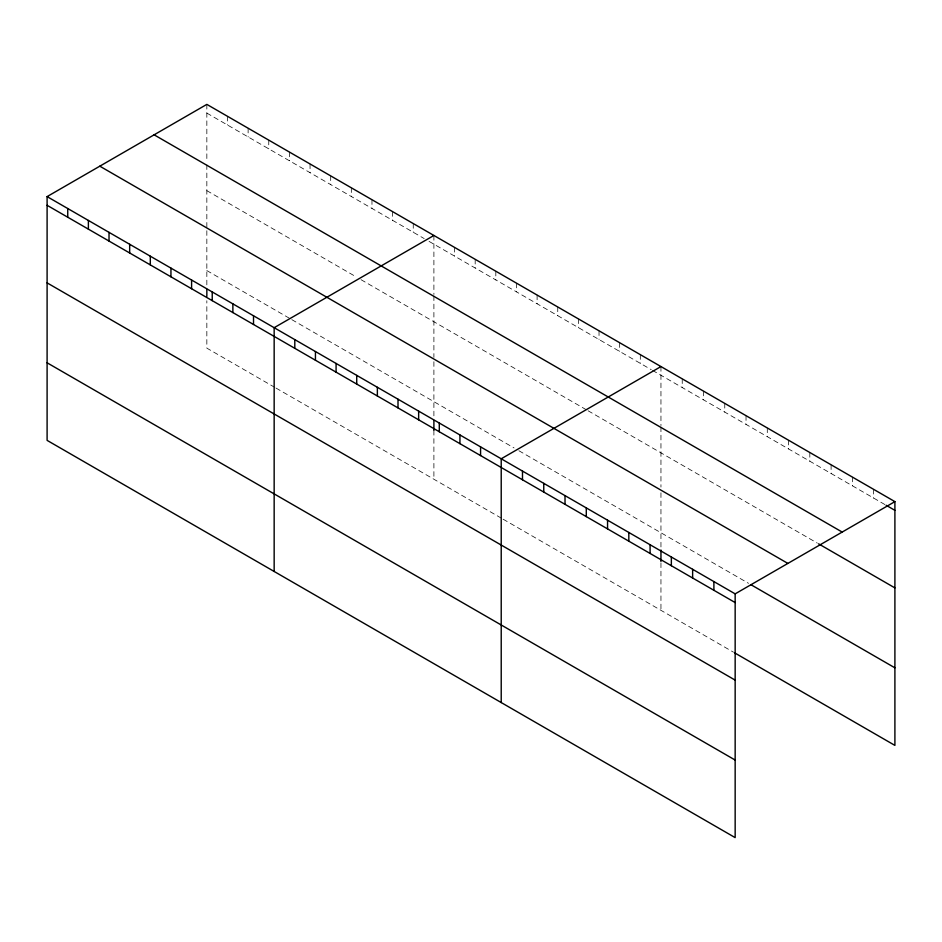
<?xml version="1.0" encoding="UTF-8"?>
<svg xmlns="http://www.w3.org/2000/svg" width="942" height="942" viewBox="0 0 942 942"><rect width="100%" height="100%" fill="white"/><g stroke="black" fill="none" stroke-linecap="round" stroke-linejoin="round"><path stroke-width="0.71" stroke-dasharray="4.71 3.53" d="M206.84 104.385L206.84 161.93M206.84 113.087L424.183 238.573M429.046 241.376L651.252 369.664M652.465 370.359L884.891 504.559M206.84 190.661L356.194 276.877M361.045 279.692L586.89 410.076M588.102 410.783L817.338 543.122M206.84 270.578L289.406 318.243M291.832 319.644L514.038 447.933M518.901 450.735L748.537 583.322M274.84 387.397L206.84 348.14L206.84 300.745M276.053 388.104L501.898 518.489M503.11 519.195L733.524 652.217M873.634 489.357L873.634 498.059M852.369 477.076L852.369 485.778M831.103 464.795L831.103 473.496M809.826 452.513L809.826 461.227M788.56 440.244L788.56 448.945M767.294 427.962L767.294 436.664M746.029 415.681L746.029 424.383M724.763 403.4L724.763 412.101M703.497 391.13L703.497 399.832M682.232 378.849L682.232 387.551M660.954 366.568L660.954 425.548M660.954 426.985L660.954 487.085M660.954 492.796L660.954 548.562M660.954 562.927L660.954 610.322M640.313 354.651L640.313 363.353M619.671 342.735L619.671 351.437M599.03 330.819L599.03 339.52M578.388 318.902L578.388 327.604M557.746 306.986L557.746 315.688M537.105 295.058L537.105 303.771M516.463 283.142L516.463 291.855M495.822 271.225L495.822 279.927M475.18 259.309L475.18 268.011M454.539 247.393L454.539 256.094M433.897 235.476L433.897 294.457M433.897 295.894L433.897 357.43M433.897 361.704L433.897 417.471M433.897 430.4L433.897 479.231M413.255 223.56L413.255 232.262M392.614 211.644L392.614 220.346M371.972 199.728L371.972 208.429M351.331 187.811L351.331 196.513M330.689 175.883L330.689 184.597M310.048 163.967L310.048 172.68M289.406 152.051L289.406 160.752M268.764 140.134L268.764 148.836M248.123 128.218L248.123 136.92M227.481 116.302L227.481 125.003M206.84 164.803L206.84 286.38"/><path stroke-width="1.41" d="M47.1 196.607L735.16 593.86L735.16 837.615L47.1 440.373L47.1 196.607L206.84 104.385L894.9 501.627L894.9 745.393L734.772 652.936M433.897 235.476L274.157 327.698L274.157 571.464M660.954 366.568L501.215 458.789L501.215 702.555M735.16 593.86L894.9 501.627M886.139 505.277L894.9 510.34M154.123 134.824L842.183 532.065M818.586 543.84L894.9 587.902M99.817 166.181L787.877 563.422M751.033 584.758L894.9 667.819M47.1 205.309L735.16 602.562M47.1 282.883L735.16 680.124M47.1 362.8L735.16 760.053M713.895 581.579L713.895 590.281M692.629 569.298L692.629 577.999M671.352 557.016L671.352 565.73M660.954 549.998L660.954 561.491M650.086 544.747L650.086 553.449M628.82 532.466L628.82 541.167M607.555 520.184L607.555 528.886M586.289 507.903L586.289 516.616M565.023 495.633L565.023 504.335M543.758 483.352L543.758 492.054M522.492 471.071L522.492 479.772M480.573 446.873L480.573 455.575M459.932 434.957L459.932 443.658M439.29 423.04L439.29 431.742M433.897 420.344L433.897 430.4M418.648 411.124L418.648 419.826M398.007 399.208L398.007 407.91M377.365 387.292L377.365 395.993M356.724 375.375L356.724 384.077M336.082 363.459L336.082 372.161M315.44 351.531L315.44 360.244M294.799 339.615L294.799 348.328M253.516 315.782L253.516 324.484M232.874 303.866L232.874 312.567M212.233 291.949L212.233 300.651M206.84 289.253L206.84 296.436M191.591 280.033L191.591 288.735M170.949 268.117L170.949 276.818M150.308 256.2L150.308 264.902M129.666 244.284L129.666 252.986M109.025 232.368L109.025 241.07M88.383 220.44L88.383 229.153M67.742 208.523L67.742 217.225"/></g></svg>
